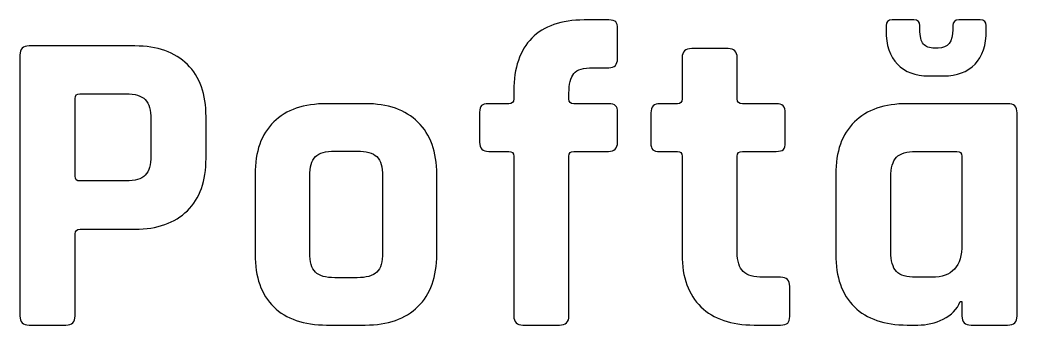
# Model space of a CAD drawing. Extents: x 5 to 177, y 88 to 167.
# Drawn here: x 25.09 to 41.3, y 162.14 to 167.1 of the extents above; entities that cross this region are included whole.
import ezdxf

# ---------------------------------------------------------------- set-up
doc = ezdxf.new("R2010")
doc.units = 0
doc.layers.add('Layer_1', color=7, linetype='CONTINUOUS')

msp = doc.modelspace()

# ---------------------------------------------------------------- linework, layer by layer
at = {"layer": 'Layer_1', "color": 7}
for points in [[(34.664275, 167.095645), (34.262438, 167.095645), (34.262438, 167.095645)], [(39.62466, 167.095645), (39.271883, 167.095645), (39.271883, 167.095645)], [(40.704493, 167.095645), (40.358881, 167.095645)], [(34.805386, 166.467813), (34.805386, 166.954534)], [(39.173215, 167.004145), (39.173215, 166.926424)], [(39.723881, 166.940756), (39.723881, 167.004145)], [(40.25966, 167.004145), (40.25966, 166.940756)], [(40.803158, 166.926424), (40.803158, 167.004145)], [(26.954978, 166.672311), (25.233533, 166.672311), (25.233533, 166.672311)], [(36.604002, 166.629868), (36.011445, 166.629868), (36.011445, 166.629868)], [(40.019882, 166.637034), (39.96366, 166.637034)], [(25.085256, 166.524035), (25.085256, 162.283536)], [(35.856003, 166.481591), (35.856003, 165.811314)], [(36.752279, 165.811314), (36.752279, 166.481591)], [(34.403549, 166.319534), (34.664275, 166.319534)], [(39.864992, 166.185591), (40.111937, 166.185591)], [(33.119218, 165.945812), (33.119218, 165.811867)], [(25.981532, 164.555645), (25.981532, 165.818479)], [(26.059254, 165.8962), (26.806701, 165.8962)], [(26.059254, 165.8962), (26.059254, 165.8962)], [(34.015494, 165.811867), (34.015494, 165.903369)], [(30.70214, 165.734145), (30.074306, 165.734145), (30.074306, 165.734145)], [(33.034882, 165.734145), (32.710216, 165.734145)], [(34.657659, 165.734145), (34.093215, 165.734145)], [(35.778832, 165.734145), (35.49606, 165.734145)], [(37.387279, 165.734145), (36.837166, 165.734145)], [(41.149324, 165.734145), (39.518827, 165.734145), (39.518827, 165.734145)], [(27.216254, 165.480035), (27.216254, 164.887479)], [(28.111979, 164.845035), (28.111979, 165.522479)], [(32.561939, 165.593034), (32.561939, 165.106311)], [(34.805386, 165.106311), (34.805386, 165.593034)], [(35.347783, 165.585869), (35.347783, 165.099145)], [(37.535005, 165.099145), (37.535005, 165.585869)], [(41.304216, 162.284089), (41.304216, 165.585869)], [(30.208251, 164.964647), (30.568194, 164.964647)], [(30.208251, 164.964647), (30.208251, 164.964647)], [(32.710216, 164.958034), (33.034882, 164.958034)], [(34.093215, 164.958034), (34.657659, 164.958034)], [(35.49606, 164.958034), (35.778832, 164.958034)], [(36.837166, 164.958034), (37.387279, 164.958034)], [(39.659938, 164.958034), (40.323603, 164.958034)], [(39.659938, 164.958034), (39.659938, 164.958034)], [(33.119218, 164.880313), (33.119218, 162.284089)], [(34.015494, 162.284089), (34.015494, 164.880313)], [(35.856003, 164.880313), (35.856003, 163.278479)], [(36.752279, 163.320923), (36.752279, 164.880313)], [(40.407937, 164.880313), (40.407937, 163.448256)], [(26.806701, 164.477924), (26.059254, 164.477924)], [(28.910139, 164.583757), (28.910139, 163.285645)], [(29.799249, 163.313757), (29.799249, 164.555645)], [(30.984362, 164.555645), (30.984362, 163.313757)], [(31.866307, 163.285645), (31.866307, 164.583757)], [(38.355214, 164.583757), (38.355214, 163.285645)], [(39.251489, 163.328091), (39.251489, 164.541867)], [(26.065868, 163.694647), (26.954978, 163.694647)], [(25.981532, 162.283536), (25.981532, 163.617479)], [(30.568194, 162.904758), (30.208251, 162.904758)], [(37.457834, 162.911923), (37.175612, 162.911923)], [(39.921214, 162.911923), (39.659938, 162.911923)], [(37.606111, 162.276923), (37.606111, 162.763647)], [(40.379825, 162.516702), (40.407937, 162.516702), (40.407937, 162.284089)], [(25.233533, 162.135812), (25.833255, 162.135812)], [(30.074306, 162.135812), (30.70214, 162.135812)], [(33.267495, 162.135812), (33.860051, 162.135812)], [(37.027335, 162.135812), (37.457834, 162.135812)], [(39.518827, 162.135812), (39.688603, 162.135812)], [(40.556214, 162.135812), (41.149324, 162.135812)]]:
    msp.add_lwpolyline(points, dxfattribs=at)
for points in [[(34.262438, 167.095645), (33.890963, 167.095645), (33.607352, 166.9972), (33.411914, 166.799644)], [(34.777827, 167.064228), (34.758424, 167.085394), (34.721072, 167.095645), (34.664275, 167.095645)], [(34.805386, 166.954534), (34.805386, 167.006039), (34.796524, 167.043061), (34.777827, 167.064228)], [(39.271883, 167.095645), (39.206266, 167.095645), (39.173215, 167.065176), (39.173215, 167.004145)], [(39.723881, 167.004145), (39.723881, 167.065176), (39.69063, 167.095645), (39.62466, 167.095645)], [(40.358881, 167.095645), (40.293265, 167.095645), (40.25966, 167.065176), (40.25966, 167.004145)], [(40.803158, 167.004145), (40.803158, 167.065176), (40.77011, 167.095645), (40.704493, 167.095645)], [(39.173215, 166.926424), (39.173215, 166.686535), (39.234909, 166.503311), (39.357323, 166.376311)], [(39.780656, 166.704284), (39.742556, 166.748734), (39.723881, 166.827867), (39.723881, 166.940756)], [(40.25966, 166.940756), (40.25966, 166.738261), (40.180043, 166.637034), (40.019882, 166.637034)], [(40.620157, 166.376311), (40.742218, 166.503311), (40.803158, 166.686535), (40.803158, 166.926424)], [(33.411914, 166.799644), (33.216827, 166.602089), (33.119218, 166.317287), (33.119218, 165.945812)], [(25.233533, 166.672311), (25.134755, 166.672311), (25.085256, 166.622812), (25.085256, 166.524035)], [(27.808811, 166.37245), (27.606669, 166.572475), (27.321867, 166.672311), (26.954978, 166.672311)], [(36.011445, 166.629868), (35.907729, 166.629868), (35.856003, 166.580369), (35.856003, 166.481591)], [(36.752279, 166.481591), (36.752279, 166.580369), (36.70278, 166.629868), (36.604002, 166.629868)], [(39.96366, 166.637034), (39.878993, 166.637034), (39.81805, 166.659482), (39.780656, 166.704284)], [(34.664275, 166.319534), (34.758114, 166.319534), (34.805386, 166.369033), (34.805386, 166.467813)], [(28.111979, 165.522479), (28.111979, 165.889368), (28.010952, 166.172425), (27.808811, 166.37245)], [(34.096523, 166.224174), (34.150498, 166.287674), (34.252913, 166.319534), (34.403549, 166.319534)], [(39.357323, 166.376311), (39.479384, 166.249311), (39.64874, 166.185591), (39.864992, 166.185591)], [(40.111937, 166.185591), (40.32819, 166.185591), (40.49739, 166.249311), (40.620157, 166.376311)], [(34.015494, 165.903369), (34.015494, 166.053652), (34.042548, 166.160674), (34.096523, 166.224174)], [(25.981532, 165.818479), (25.981532, 165.869985), (26.007395, 165.8962), (26.059254, 165.8962)], [(26.806701, 165.8962), (26.956985, 165.8962), (27.063171, 165.86434), (27.124201, 165.80084)], [(27.124201, 165.80084), (27.185232, 165.73734), (27.216254, 165.630669), (27.216254, 165.480035)], [(33.119218, 165.811867), (33.119218, 165.760008), (33.091326, 165.734145), (33.034882, 165.734145)], [(34.093215, 165.734145), (34.041709, 165.734145), (34.015494, 165.760008), (34.015494, 165.811867)], [(35.856003, 165.811314), (35.856003, 165.759455), (35.830338, 165.734145), (35.778832, 165.734145)], [(36.837166, 165.734145), (36.780721, 165.734145), (36.752279, 165.759455), (36.752279, 165.811314)], [(30.074306, 165.734145), (29.702478, 165.734145), (29.416, 165.635145), (29.213858, 165.437589)], [(31.55983, 165.434284), (31.355219, 165.633957), (31.069029, 165.734145), (30.70214, 165.734145)], [(32.593909, 165.706033), (32.572743, 165.686983), (32.561939, 165.649479), (32.561939, 165.593034)], [(32.710216, 165.734145), (32.653772, 165.734145), (32.615076, 165.724731), (32.593909, 165.706033)], [(34.773966, 165.702173), (34.753152, 165.723339), (34.714104, 165.734145), (34.657659, 165.734145)], [(34.805386, 165.593034), (34.805386, 165.644893), (34.795133, 165.681006), (34.773966, 165.702173)], [(35.49606, 165.734145), (35.397635, 165.734145), (35.347783, 165.684644), (35.347783, 165.585869)], [(37.535005, 165.585869), (37.535005, 165.684644), (37.486057, 165.734145), (37.387279, 165.734145)], [(39.518827, 165.734145), (39.147352, 165.734145), (38.860524, 165.635145), (38.658382, 165.437589)], [(41.304216, 165.585869), (41.304216, 165.684647), (41.252688, 165.734145), (41.149324, 165.734145)], [(29.213858, 165.437589), (29.011364, 165.240034), (28.910139, 164.955232), (28.910139, 164.583757)], [(31.866307, 164.583757), (31.866307, 164.950646), (31.764441, 165.234259), (31.55983, 165.434284)], [(38.658382, 165.437589), (38.456241, 165.240034), (38.355214, 164.955232), (38.355214, 164.583757)], [(29.890751, 164.873145), (29.951782, 164.934175), (30.057615, 164.964647), (30.208251, 164.964647)], [(30.568194, 164.964647), (30.718478, 164.964647), (30.826052, 164.934175), (30.889552, 164.873145)], [(32.561939, 165.106311), (32.561939, 165.007533), (32.611438, 164.958034), (32.710216, 164.958034)], [(33.034882, 164.958034), (33.091326, 164.958034), (33.119218, 164.932169), (33.119218, 164.880313)], [(34.015494, 164.880313), (34.015494, 164.932169), (34.041709, 164.958034), (34.093215, 164.958034)], [(34.657659, 164.958034), (34.756437, 164.958034), (34.805386, 165.007533), (34.805386, 165.106311)], [(35.347783, 165.099145), (35.347783, 165.042701), (35.358586, 165.004844), (35.379753, 164.986147)], [(35.379753, 164.986147), (35.40092, 164.967097), (35.439968, 164.958034), (35.49606, 164.958034)], [(35.778832, 164.958034), (35.830338, 164.958034), (35.856003, 164.932169), (35.856003, 164.880313)], [(36.752279, 164.880313), (36.752279, 164.932169), (36.780721, 164.958034), (36.837166, 164.958034)], [(37.387279, 164.958034), (37.443723, 164.958034), (37.482419, 164.968285), (37.503585, 164.989451)], [(37.503585, 164.989451), (37.524399, 165.010618), (37.535005, 165.047287), (37.535005, 165.099145)], [(39.342438, 164.862674), (39.403469, 164.926174), (39.509302, 164.958034), (39.659938, 164.958034)], [(40.323603, 164.958034), (40.379695, 164.958034), (40.407937, 164.932169), (40.407937, 164.880313)], [(27.216254, 164.887479), (27.216254, 164.741782), (27.185232, 164.636784), (27.124201, 164.573284)], [(27.808811, 163.994508), (28.010952, 164.19418), (28.111979, 164.478147), (28.111979, 164.845035)], [(29.799249, 164.555645), (29.799249, 164.705928), (29.829368, 164.811761), (29.890751, 164.873145)], [(30.889552, 164.873145), (30.953052, 164.811761), (30.984362, 164.705928), (30.984362, 164.555645)], [(39.251489, 164.541867), (39.251489, 164.69215), (39.281408, 164.799171), (39.342438, 164.862674)], [(26.059254, 164.477924), (26.007395, 164.477924), (25.981532, 164.503786), (25.981532, 164.555645)], [(27.124201, 164.573284), (27.063171, 164.509784), (26.956985, 164.477924), (26.806701, 164.477924)], [(26.954978, 163.694647), (27.321867, 163.694647), (27.606669, 163.794483), (27.808811, 163.994508)], [(25.981532, 163.617479), (25.981532, 163.669337), (26.009424, 163.694647), (26.065868, 163.694647)], [(39.342438, 163.007283), (39.281408, 163.070783), (39.251489, 163.177455), (39.251489, 163.328091)], [(40.407937, 163.448256), (40.407937, 163.090539), (40.245772, 162.911923), (39.921214, 162.911923)], [(28.910139, 163.285645), (28.910139, 162.913817), (29.011364, 162.629368), (29.213858, 162.431812)], [(29.890751, 162.996257), (29.829368, 163.057287), (29.799249, 163.163121), (29.799249, 163.313757)], [(30.984362, 163.313757), (30.984362, 163.163121), (30.953052, 163.057287), (30.889552, 162.996257)], [(31.55983, 162.435673), (31.764441, 162.635345), (31.866307, 162.918756), (31.866307, 163.285645)], [(35.856003, 163.278479), (35.856003, 162.91159), (35.958419, 162.629368), (36.16303, 162.431812)], [(36.850947, 163.00673), (36.784977, 163.07023), (36.752279, 163.175225), (36.752279, 163.320923)], [(38.355214, 163.285645), (38.355214, 162.913817), (38.456241, 162.629368), (38.658382, 162.431812)], [(37.175612, 162.911923), (37.024976, 162.911923), (36.916916, 162.94323), (36.850947, 163.00673)], [(39.659938, 162.911923), (39.509302, 162.911923), (39.403469, 162.943783), (39.342438, 163.007283)], [(30.208251, 162.904758), (30.057615, 162.904758), (29.951782, 162.934874), (29.890751, 162.996257)], [(30.889552, 162.996257), (30.826052, 162.934874), (30.718478, 162.904758), (30.568194, 162.904758)], [(37.606111, 162.763647), (37.606111, 162.862421), (37.556612, 162.911923), (37.457834, 162.911923)], [(40.104771, 162.231172), (40.236357, 162.294672), (40.327967, 162.389702), (40.379825, 162.516702)], [(29.213858, 162.431812), (29.416, 162.234257), (29.702478, 162.135812), (30.074306, 162.135812)], [(30.70214, 162.135812), (31.069029, 162.135812), (31.355219, 162.235648), (31.55983, 162.435673)], [(36.16303, 162.431812), (36.367641, 162.234257), (36.655508, 162.135812), (37.027335, 162.135812)], [(38.658382, 162.431812), (38.860524, 162.234257), (39.147352, 162.135812), (39.518827, 162.135812)], [(25.085256, 162.283536), (25.085256, 162.184758), (25.134755, 162.135812), (25.233533, 162.135812)], [(25.833255, 162.135812), (25.932033, 162.135812), (25.981532, 162.184758), (25.981532, 162.283536)], [(33.119218, 162.284089), (33.119218, 162.185311), (33.168717, 162.135812), (33.267495, 162.135812)], [(33.860051, 162.135812), (33.963415, 162.135812), (34.015494, 162.185311), (34.015494, 162.284089)], [(37.574141, 162.167229), (37.594955, 162.188396), (37.606111, 162.225065), (37.606111, 162.276923)], [(39.688603, 162.135812), (39.834301, 162.135812), (39.972832, 162.167672), (40.104771, 162.231172)], [(40.407937, 162.284089), (40.407937, 162.185311), (40.457792, 162.135812), (40.556214, 162.135812)], [(41.149324, 162.135812), (41.252688, 162.135812), (41.304216, 162.185311), (41.304216, 162.284089)], [(37.457834, 162.135812), (37.514279, 162.135812), (37.552622, 162.146062), (37.574141, 162.167229)]]:
    msp.add_open_spline(points, degree=3, dxfattribs=at)

doc.saveas('drawing.dxf')
